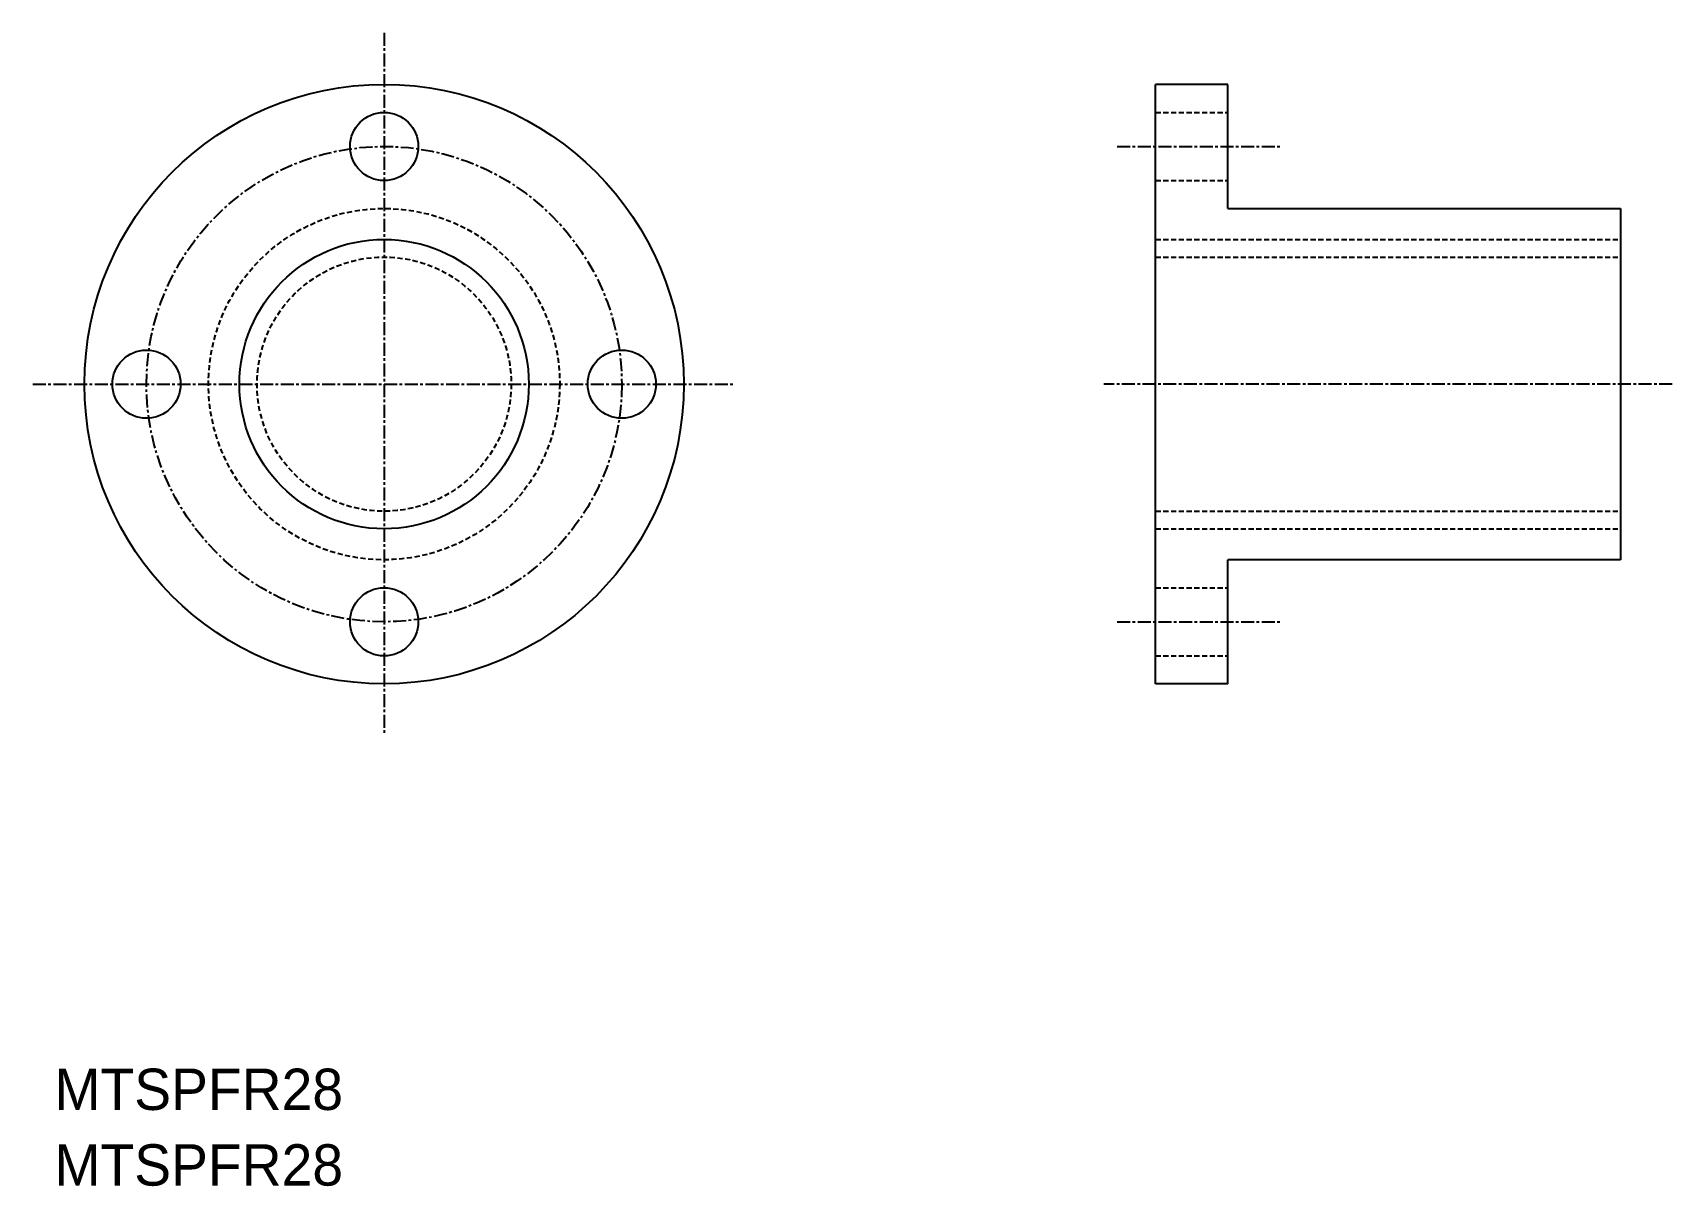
# Model space of a CAD drawing. Extents: x 442 to 601, y 140 to 252.
import ezdxf

# ---------------------------------------------------------------- set-up
doc = ezdxf.new("R2010")
doc.units = 0
doc.linetypes.add('CENTER', pattern=[2, 1.25, -0.25, 0.25, -0.25])
doc.linetypes.add('DASHED', pattern=[0.75, 0.5, -0.25])
doc.layers.get('0').update_dxf_attribs({"linetype": 'CONTINUOUS'})
doc.layers.add('CENTER', color=1, linetype='CENTER')

msp = doc.modelspace()

# ---------------------------------------------------------------- linework, layer by layer
at = {"color": 7, "linetype": 'CONTINUOUS'}
for p, q in [((550.53, 188.64), (550.53, 246.64)), ((557.53, 246.64), (550.53, 246.64)), ((557.53, 234.64), (557.53, 246.64)), ((557.53, 234.64), (595.53, 234.64)), ((595.53, 234.64), (595.53, 200.64)), ((595.53, 200.64), (557.53, 200.64)), ((557.53, 188.64), (557.53, 200.64)), ((557.53, 188.64), (550.53, 188.64))]:
    msp.add_line(p, q, dxfattribs=at)
at = {"color": 3, "linetype": 'DASHED'}
for p, q in [((550.53, 243.94), (557.53, 243.94)), ((550.53, 237.34), (557.53, 237.34)), ((550.53, 231.64), (595.53, 231.64)), ((550.53, 229.94), (595.53, 229.94)), ((550.53, 205.34), (595.53, 205.34)), ((550.53, 203.64), (595.53, 203.64)), ((550.53, 197.94), (557.53, 197.94)), ((550.53, 191.34), (557.53, 191.34))]:
    msp.add_line(p, q, dxfattribs=at)
at = {"color": 7, "linetype": 'CONTINUOUS'}
for centre, radius in [((475.87, 217.64), 29), ((475.87, 240.64), 3.3), ((475.87, 217.64), 14), ((452.87, 217.64), 3.3), ((498.87, 217.64), 3.3), ((475.87, 194.64), 3.3)]:
    msp.add_circle(centre, radius, dxfattribs=at)
at = {"color": 3, "linetype": 'DASHED'}
for radius in [17, 12.3]:
    msp.add_circle((475.87, 217.64), radius, dxfattribs=at)
at = {"layer": 'CENTER', "color": 1, "linetype": 'CENTER'}
for p, q in [((475.87, 251.64), (475.87, 183.64)), ((546.81, 240.64), (562.55, 240.64)), ((441.87, 217.64), (509.87, 217.64)), ((600.53, 217.64), (545.53, 217.64)), ((546.81, 194.64), (562.55, 194.64))]:
    msp.add_line(p, q, dxfattribs=at)
msp.add_circle((475.87, 217.64), 23, dxfattribs=at)

# ---------------------------------------------------------------- texts
at = {"color": 7, "linetype": 'CONTINUOUS'}
for p in [(443.96, 147.4), (443.96, 140.08)]:
    msp.add_text('MTSPFR28', height=4, dxfattribs=at).set_placement(p)

doc.saveas('drawing.dxf')
